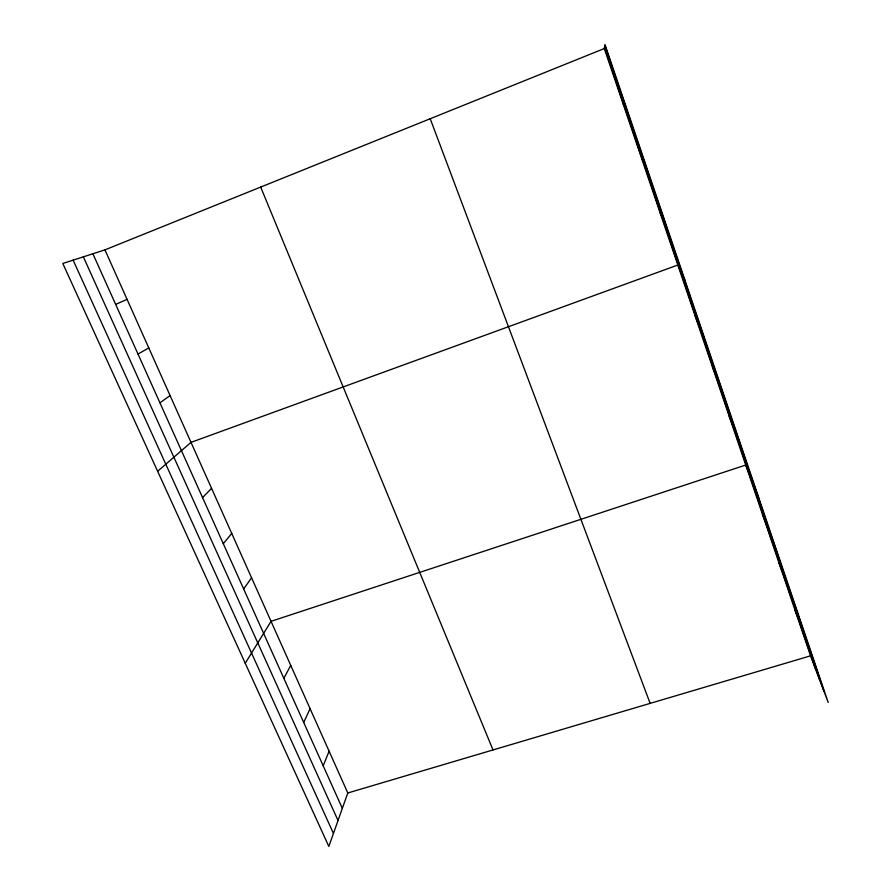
<?xml version="1.0" encoding="UTF-8"?>
<svg xmlns="http://www.w3.org/2000/svg" width="891" height="891" viewBox="0 0 891 891"><rect width="100%" height="100%" fill="white"/><g stroke="black" fill="none" stroke-linecap="round" stroke-linejoin="round"><path stroke-width="1.34" d="M604.31 48.548L605.022 44.55L828.196 702.442L810.543 655.832L604.31 48.548L104.938 249.87L62.804 263.469L328.835 846.45L347.791 792.99L104.938 249.87M323.188 765.803L329.113 751.202M303.697 722.467L310.09 708.679M283.85 678.329L290.744 665.399M245.248 663.283L271.031 621.328L745.745 465.046L758.575 497.223M243.644 588.94L251.563 577.78M223.285 543.688L231.738 533.453M202.558 497.601L211.557 488.324M157.629 471.261L191.008 442.37L677.817 265.028L685.101 280.632M159.934 402.821L170.092 395.571M138.005 354.072L148.775 347.913M115.663 304.399L127.057 299.354M347.791 792.99L810.543 655.832M623.243 104.325L623.945 104.67M641.798 158.966L642.979 160.736M659.997 212.526L661.634 215.667M73.129 260.139L333.446 833.441M83.342 256.842L338.034 820.511M92.887 253.757L342.333 808.371M695.303 316.505L697.798 322.208M712.444 366.981L715.35 373.897M260.684 187.088L493.001 749.955M729.261 416.487L732.547 424.561M762.418 514.129L766.46 524.431M778.767 562.277L783.156 573.637M794.805 609.5L799.539 621.873M430.208 118.737L650.14 703.378M604.844 45.53L823.874 691.048M604.666 46.51L819.597 679.755M604.51 47.412L815.599 669.186"/></g></svg>
